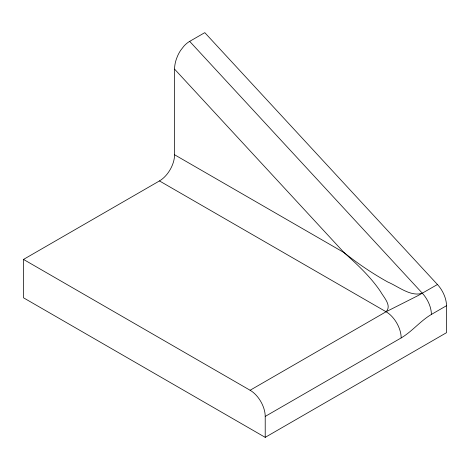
<?xml version="1.0" encoding="UTF-8"?>
<svg xmlns="http://www.w3.org/2000/svg" width="470" height="470" viewBox="0 0 470 470"><rect width="100%" height="100%" fill="white"/><g stroke="black" fill="none" stroke-linecap="round" stroke-linejoin="round"><path stroke-width="0.7" d="M23.5 259.422L250.105 390.253L386.07 311.757C392.103 305.559 383.714 297.381 380.565 291.6C370.548 276.742 357.312 264.528 344.064 252.613L174.57 69.131A25.033 14.453 -60 0 1 176.321 59.214L177.519 56.124A22.907 13.225 -60 0 1 179.011 53.081A21.99 12.696 -60 0 1 180.668 50.331L183.835 46.225A19.822 11.445 -60 0 1 189.68 41.366L204.785 32.647L437.447 284.509A21.367 12.338 60 0 1 446.5 305.717L446.5 332.69L265.215 437.353L23.5 297.798L23.5 259.422L159.465 180.927A21.367 12.338 -60 0 0 174.57 154.759L174.57 69.131M446.5 305.717L431.395 314.442C420.333 320.957 412.243 331.409 401.18 337.918L265.215 416.42L265.215 437.353M159.465 180.927L386.07 311.757L418.1 295.577L437.447 284.509M431.389 314.442A21.361 12.332 60 0 0 422.342 293.233C410.657 297.034 398.313 286.43 387.832 282.041C372.463 273.47 357.811 263.605 344.064 252.613L174.57 154.759M386.07 311.757L387.615 312.738A21.332 12.314 60 0 1 401.092 336.085L401.18 337.918M189.68 41.372L422.342 293.233M250.105 390.253A21.367 12.338 60 0 1 265.215 416.42"/></g></svg>
